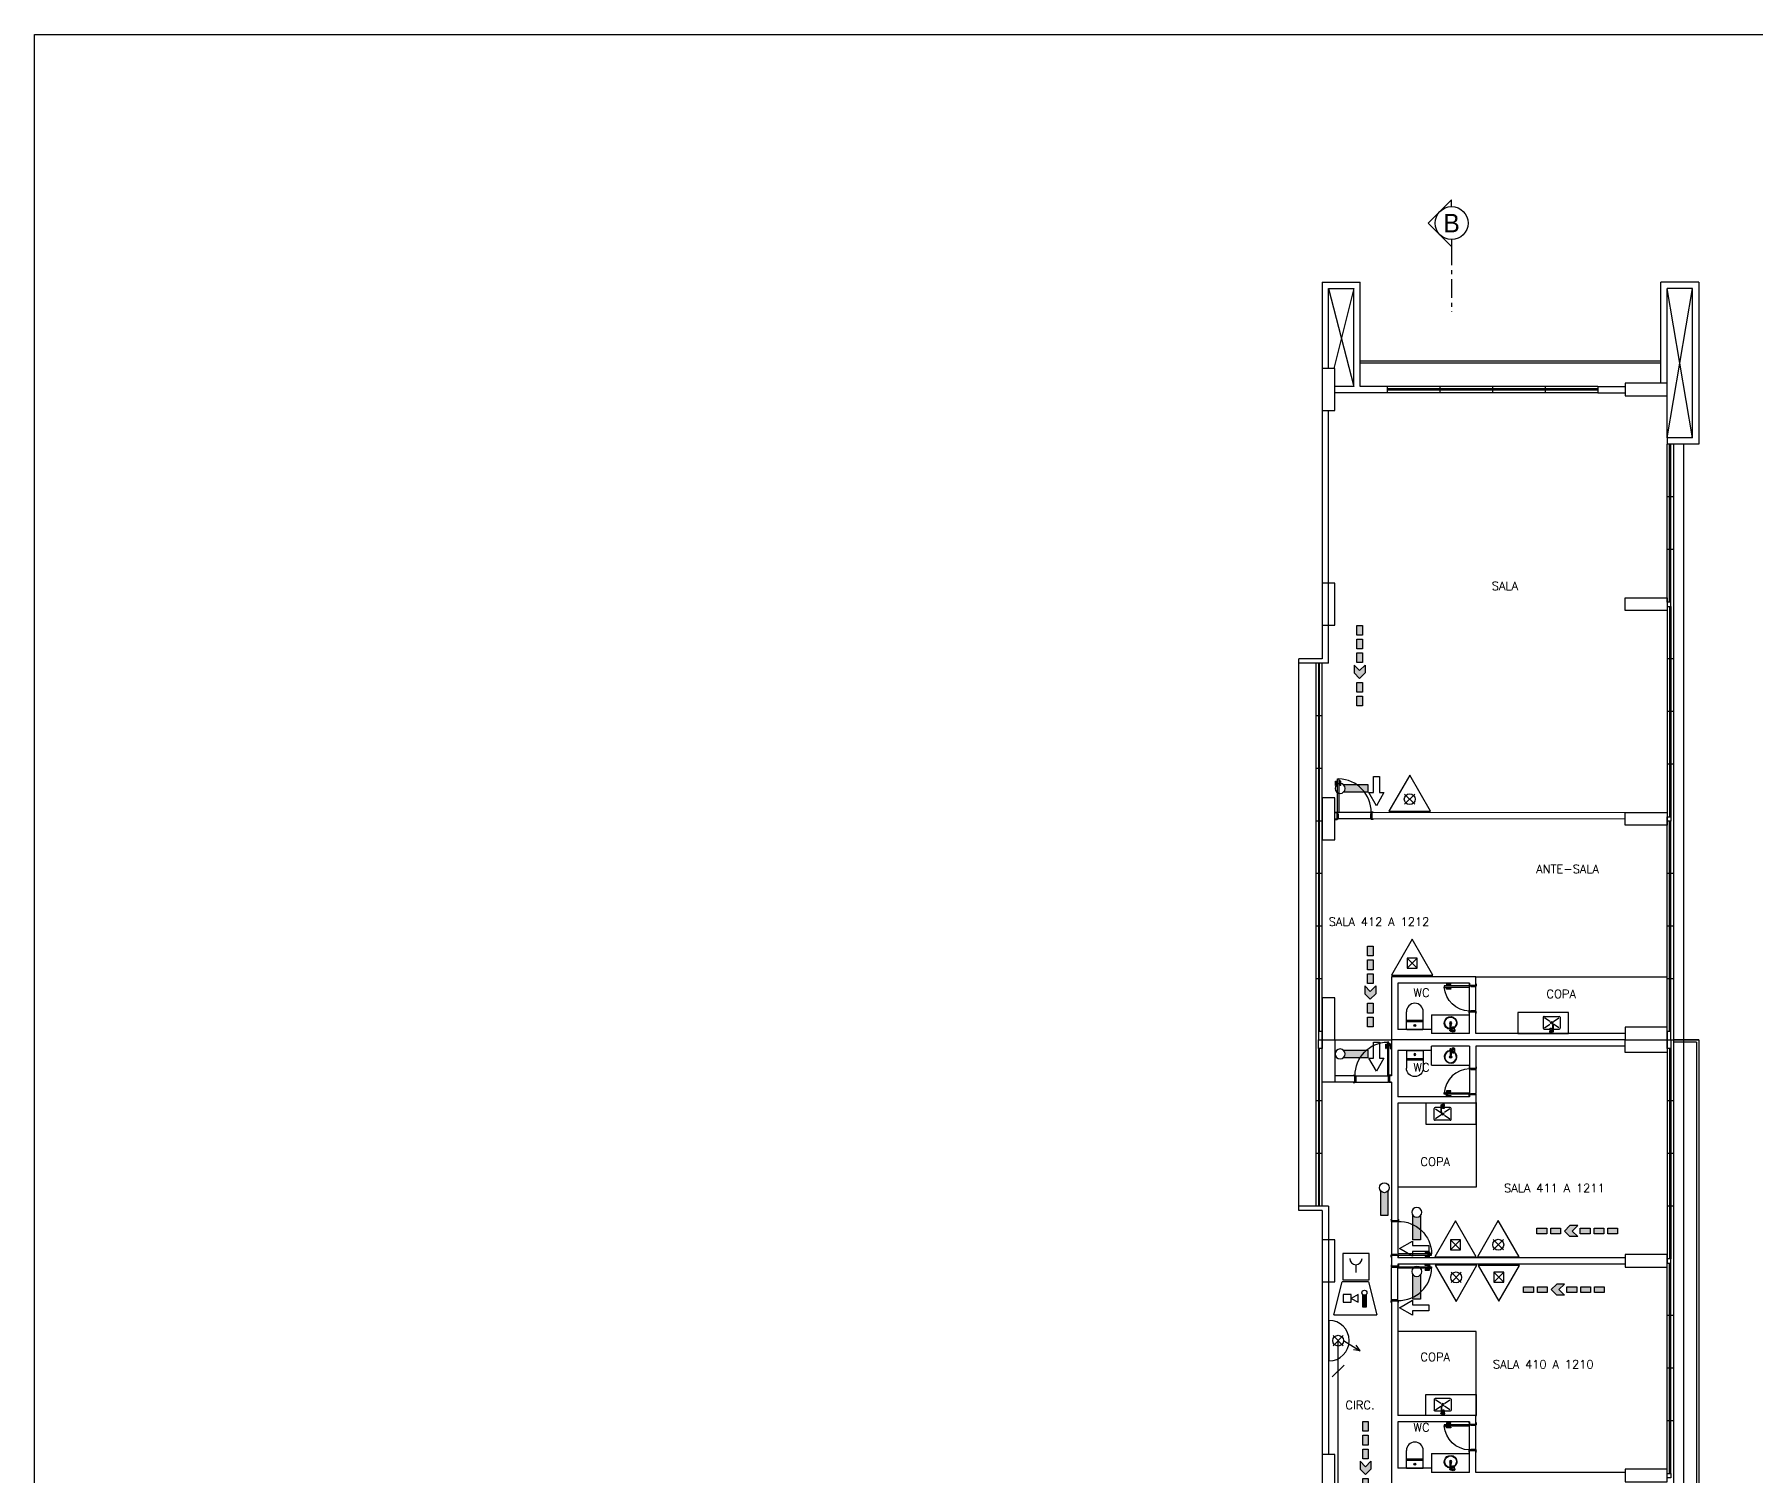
# Model space of a CAD drawing. Extents: x 544 to 914, y -40 to 56.
# Drawn here: x 674.45 to 715.32, y 16.23 to 50.47 of the extents above; entities that cross this region are included whole.
import ezdxf
from ezdxf.enums import TextEntityAlignment as Align

# ---------------------------------------------------------------- set-up
doc = ezdxf.new("R2010")
doc.units = 0
doc.header["$LTSCALE"] = 0.5
doc.header["$MEASUREMENT"] = 0
doc.linetypes.add('ACAD_ISO10W100', pattern=[18, 12, -3, 0, -3])
doc.layers.get('0').update_dxf_attribs({"linetype": 'CONTINUOUS'})
for name, color, linetype in [('A-01', 1, 'CONTINUOUS'), ('A-02', 2, 'CONTINUOUS'), ('A-03', 3, 'CONTINUOUS'), ('A-05', 5, 'CONTINUOUS'), ('A-07', 7, 'CONTINUOUS'), ('ARQ_BLK_ESQUADR', 1, 'CONTINUOUS'), ('BOMBEIRO', 220, 'CONTINUOUS'), ('corte', 2, 'ACAD_ISO10W100'), ('COTASMKT', 170, 'CONTINUOUS'), ('COZINHA', 2, 'CONTINUOUS'), ('JANELA', 1, 'CONTINUOUS'), ('PORTA', 2, 'CONTINUOUS'), ('SAN', 2, 'CONTINUOUS'), ('SPK', 14, 'CONTINUOUS'), ('TUBO', 240, 'CONTINUOUS'), ('Título', 3, 'CONTINUOUS')]:
    doc.layers.add(name, color=color, linetype=linetype)
doc.layers.add('moveis', color=250, linetype='CONTINUOUS', lineweight=13)
doc.styles.add('CL140', font='fonte', dxfattribs={"height": 0.35})
doc.styles.add('T20', font='simplex.shx', dxfattribs={"height": 0.1})

# ---------------------------------------------------------------- blocks, each defined once
blk = doc.blocks.new('12110333')
at = {"layer": 'PORTA', "color": 1}
for p, q in [((-0.031, 0.746), (0.008, 0.746)), ((-0.031, 0.648), (-0.031, 0.746)), ((-0.017, 0.648), (-0.031, 0.648)), ((-0.017, 0.732), (-0.017, 0.662)), ((0.008, 0.732), (-0.017, 0.732)), ((-0.017, 0.662), (-0.017, 0.648)), ((-0.017, 0.662), (-0.017, 0.662)), ((0.008, 0.774), (0.015, 0.774)), ((0.008, 0.774), (0.008, 0.704)), ((0.008, 0.704), (0.015, 0.704)), ((0.052, 0.774), (0.045, 0.774)), ((0.052, 0.704), (0.045, 0.704)), ((0.052, 0.774), (0.052, 0.704)), ((0.091, 0.746), (0.052, 0.746)), ((0.052, 0.732), (0.077, 0.732)), ((0.077, 0.732), (0.077, 0.662)), ((0.077, 0.662), (0.077, 0.662)), ((0.077, 0.662), (0.077, 0.648)), ((0.091, 0.648), (0.077, 0.648)), ((0.091, 0.648), (0.091, 0.746)), ((0.815, 0), (0.015, 0)), ((0.8, -0.15), (0.03, -0.15))]:
    blk.add_line(p, q, dxfattribs=at)
at = {"layer": 'PORTA'}
for p, q in [((-0.035, 0.005), (-0.035, 0)), ((-0.03, 0.01), (0.01, 0.01)), ((0, 0), (0.015, 0)), ((0.015, 0), (0.015, -0.03)), ((0.815, 0.005), (0.815, 0)), ((0.83, 0), (0.815, 0)), ((0.815, 0), (0.815, -0.03)), ((0.86, 0.01), (0.82, 0.01)), ((0.865, 0.005), (0.865, 0)), ((-0.035, -0.15), (-0.035, -0.15)), ((-0.035, -0.15), (-0.035, -0.155)), ((-0.03, -0.16), (0.01, -0.16)), ((0, -0.15), (0.03, -0.15)), ((0.03, -0.03), (0.015, -0.03)), ((0.015, -0.03), (0.03, -0.03)), ((0.015, -0.15), (0.015, -0.155)), ((0.03, -0.03), (0.03, -0.15)), ((0.815, -0.03), (0.8, -0.03)), ((0.8, -0.03), (0.815, -0.03)), ((0.8, -0.03), (0.8, -0.15)), ((0.83, -0.15), (0.8, -0.15)), ((0.815, -0.15), (0.815, -0.155)), ((0.86, -0.16), (0.82, -0.16)), ((0.865, -0.15), (0.865, -0.155)), ((0.865, -0.15), (0.865, -0.15))]:
    blk.add_line(p, q, dxfattribs=at)
at = {"layer": 'PORTA', "color": 3}
blk.add_lwpolyline([(0.015, 0), (0.015, 0.8), (0.045, 0.8), (0.045, 0)], close=True, dxfattribs=at)
at = {"layer": 'PORTA', "color": 1}
blk.add_arc((0.03, 0.015), 0.785, 358.9053, 88.9053, dxfattribs=at)
at = {"layer": 'PORTA'}
for centre, start, end in [((-0.03, 0.005), 90, 180), ((0.01, 0.005), 0, 90), ((0.82, 0.005), 90, 180), ((0.86, 0.005), 0, 90), ((-0.03, -0.155), 180, 270), ((0.01, -0.155), 270, 0), ((0.82, -0.155), 180, 270), ((0.86, -0.155), 270, 0)]:
    blk.add_arc(centre, 0.005, start, end, dxfattribs=at)
blk = doc.blocks.new('p-vas1')
at = {"layer": 'SAN'}
for p, q in [((0.19, 0), (-0.19, 0)), ((-0.2, -0.01), (-0.2, -0.42)), ((0.2, -0.223), (-0.2, -0.223)), ((0.19, -0.19), (-0.19, -0.19)), ((0.2, -0.01), (0.2, -0.42))]:
    blk.add_line(p, q, dxfattribs=at)
for radius in [0.025, 0.015]:
    blk.add_circle((0, -0.095), radius, dxfattribs=at)
for centre, radius, start, end in [((-0.19, -0.01), 0.01, 90, 180), ((-0.19, -0.18), 0.01, 180, 270), ((0.19, -0.01), 0.01, 0, 90), ((0.19, -0.18), 0.01, 270, 0), ((0, -0.42), 0.2, 180, 0)]:
    blk.add_arc(centre, radius, start, end, dxfattribs=at)
blk = doc.blocks.new('12110331')
at = {"layer": 'PORTA', "color": 1}
for p, q in [((-0.031, 0.546), (0.008, 0.546)), ((-0.031, 0.448), (-0.031, 0.546)), ((-0.017, 0.448), (-0.031, 0.448)), ((-0.017, 0.532), (-0.017, 0.462)), ((0.008, 0.532), (-0.017, 0.532)), ((-0.017, 0.462), (-0.017, 0.448)), ((-0.017, 0.462), (-0.017, 0.462)), ((0.008, 0.574), (0.015, 0.574)), ((0.008, 0.574), (0.008, 0.504)), ((0.008, 0.504), (0.015, 0.504)), ((0.052, 0.574), (0.045, 0.574)), ((0.052, 0.504), (0.045, 0.504)), ((0.052, 0.574), (0.052, 0.504)), ((0.091, 0.546), (0.052, 0.546)), ((0.052, 0.532), (0.077, 0.532)), ((0.077, 0.532), (0.077, 0.462)), ((0.077, 0.462), (0.077, 0.462)), ((0.077, 0.462), (0.077, 0.448)), ((0.077, 0.448), (0.091, 0.448)), ((0.091, 0.448), (0.091, 0.546)), ((0.615, 0), (0.015, 0)), ((0.6, -0.15), (0.03, -0.15))]:
    blk.add_line(p, q, dxfattribs=at)
at = {"layer": 'PORTA'}
for p, q in [((-0.035, 0.005), (-0.035, 0)), ((-0.03, 0.01), (0.01, 0.01)), ((0, 0), (0.015, 0)), ((0.015, 0), (0.015, -0.03)), ((0.615, 0.005), (0.615, 0)), ((0.63, 0), (0.615, 0)), ((0.615, 0), (0.615, -0.03)), ((0.66, 0.01), (0.62, 0.01)), ((0.665, 0.005), (0.665, 0)), ((-0.035, -0.15), (-0.035, -0.15)), ((-0.035, -0.15), (-0.035, -0.155)), ((-0.03, -0.16), (0.01, -0.16)), ((0, -0.15), (0.03, -0.15)), ((0.03, -0.03), (0.015, -0.03)), ((0.015, -0.03), (0.03, -0.03)), ((0.015, -0.15), (0.015, -0.155)), ((0.03, -0.03), (0.03, -0.15)), ((0.615, -0.03), (0.6, -0.03)), ((0.6, -0.03), (0.615, -0.03)), ((0.6, -0.03), (0.6, -0.15)), ((0.63, -0.15), (0.6, -0.15)), ((0.615, -0.15), (0.615, -0.155)), ((0.66, -0.16), (0.62, -0.16)), ((0.665, -0.15), (0.665, -0.155)), ((0.665, -0.15), (0.665, -0.15))]:
    blk.add_line(p, q, dxfattribs=at)
at = {"layer": 'PORTA', "color": 3}
blk.add_lwpolyline([(0.015, 0), (0.015, 0.6), (0.045, 0.6), (0.045, 0)], close=True, dxfattribs=at)
at = {"layer": 'PORTA', "color": 1}
blk.add_arc((-0.002, -0.015), 0.617, 1.4084, 85.654, dxfattribs=at)
at = {"layer": 'PORTA'}
for centre, start, end in [((-0.03, 0.005), 90, 180), ((0.01, 0.005), 0, 90), ((0.62, 0.005), 90, 180), ((0.66, 0.005), 0, 90), ((-0.03, -0.155), 180, 270), ((0.01, -0.155), 270, 0), ((0.62, -0.155), 180, 270), ((0.66, -0.155), 270, 0)]:
    blk.add_arc(centre, 0.005, start, end, dxfattribs=at)
blk = doc.blocks.new('Lvt-met')
at = {"layer": 'SAN'}
for p, q in [((0.19, 0.177), (0.19, 0.044)), ((0.201, 0.194), (0.25, 0.194)), ((0.212, 0.177), (0.212, 0.044)), ((0.212, 0.164), (0.238, 0.164)), ((0.235, 0.155), (0.235, 0.113)), ((0.243, 0.177), (0.243, 0.169)), ((0.282, 0.177), (0.282, 0.169)), ((0.29, 0.155), (0.29, 0.113))]:
    blk.add_line(p, q, dxfattribs=at)
for radius in [0.0267, 0.0156]:
    blk.add_circle((0.201, -0.001), radius, dxfattribs=at)
for centre, radius, start, end in [((0.201, -0.001), 0.15, 94.248, 53.6588), ((0.201, -0.001), 0.139, 94.5886, 50.9927), ((0.201, 0.177), 0.0167, 311.8103, 228.1897), ((0.201, 0.044), 0.0139, 143.1301, 36.8699), ((0.201, 0.177), 0.0111, 0.0002, 180.0002), ((0.201, 0.044), 0.0111, 180.0001, 0.0001), ((0.201, -0.001), 0.15, 77.1604, 85.752), ((0.201, -0.001), 0.139, 76.1135, 85.4114), ((0.262, 0.177), 0.0389, 198.8711, 224.4153), ((0.262, 0.177), 0.0389, 315.5847, 154.6231), ((0.249, 0.155), 0.0141, 149.6388, 180), ((0.249, 0.113), 0.0141, 149.6388, 180), ((0.249, 0.113), 0.0141, 180, 210.3612), ((0.255, 0.151), 0.0217, 125.2644, 149.6388), ((0.255, 0.11), 0.0217, 125.2644, 149.6388), ((0.255, 0.117), 0.0217, 210.3612, 234.7356), ((0.262, 0.177), 0.0194, 121.0027, 180), ((0.26, 0.145), 0.0292, 106.3249, 125.2644), ((0.26, 0.103), 0.0292, 106.3249, 125.2644), ((0.26, 0.123), 0.0292, 234.7356, 253.6751), ((0.25, 0.205), 0.0111, 270, 294.62), ((0.262, 0.136), 0.0391, 90, 106.3249), ((0.262, 0.094), 0.0391, 90, 106.3249), ((0.262, 0.133), 0.0391, 253.6751, 270), ((0.262, 0.177), 0.0194, 360, 114.62), ((0.258, 0.105), 0.00423, 149.6388, 180), ((0.258, 0.105), 0.00423, 180, 210.3612), ((0.26, 0.104), 0.00652, 125.2644, 149.6388), ((0.26, 0.106), 0.00652, 210.3612, 234.7356), ((0.262, 0.102), 0.00875, 106.3249, 125.2644), ((0.262, 0.108), 0.00875, 234.7356, 253.6751), ((0.262, 0.099), 0.0117, 90, 106.3249), ((0.262, 0.111), 0.0117, 253.6751, 270), ((0.262, 0.136), 0.0391, 73.6751, 90), ((0.262, 0.094), 0.0391, 73.6751, 90), ((0.262, 0.099), 0.0117, 73.6751, 90), ((0.262, 0.111), 0.0117, 270, 286.3249), ((0.262, 0.133), 0.0391, 270, 286.3249), ((0.263, 0.102), 0.00875, 54.7356, 73.6751), ((0.263, 0.108), 0.00875, 286.3249, 305.2644), ((0.265, 0.104), 0.00652, 30.3612, 54.7356), ((0.265, 0.106), 0.00652, 305.2644, 329.6388), ((0.267, 0.105), 0.00423, 0, 30.3612), ((0.267, 0.105), 0.00423, 329.6388, 360), ((0.265, 0.145), 0.0292, 54.7356, 73.6751), ((0.265, 0.103), 0.0292, 54.7356, 73.6751), ((0.265, 0.123), 0.0292, 286.3249, 305.2644), ((0.27, 0.151), 0.0217, 30.3612, 54.7356), ((0.27, 0.11), 0.0217, 30.3612, 54.7356), ((0.27, 0.117), 0.0217, 305.2644, 329.6388), ((0.276, 0.155), 0.0141, 360, 30.3612), ((0.276, 0.113), 0.0141, 0, 30.3612), ((0.276, 0.113), 0.0141, 329.6388, 0)]:
    blk.add_arc(centre, radius, start, end, dxfattribs=at)
blk = doc.blocks.new('12130211')
at = {"layer": 'COZINHA'}
for p, q in [((0.028, 0.02), (0.028, 0.02)), ((0.035, 0.006), (0.035, -0.015)), ((0.051, 0.034), (0.058, 0.034)), ((0.109, 0.041), (0.062, 0.037)), ((0.109, -0.002), (0.062, 0.003)), ((0.1, 0.18), (0.1, 0.04)), ((0.2, 0.2), (0.12, 0.2)), ((0.13, 0.17), (0.217, 0.043)), ((0.38, 0.2), (0.2, 0.2)), ((0.283, 0.043), (0.37, 0.17)), ((0.4, 0.18), (0.4, -0.18)), ((0.189, -0.022), (0.044, -0.022)), ((0.189, -0.032), (0.044, -0.032)), ((0.052, -0.003), (0.052, -0.015)), ((0.1, -0.001), (0.1, -0.023)), ((0.1, -0.031), (0.1, -0.18)), ((0.2, -0.2), (0.12, -0.2)), ((0.13, -0.17), (0.217, -0.043)), ((0.2, -0.022), (0.189, -0.022)), ((0.2, -0.032), (0.189, -0.032)), ((0.38, -0.2), (0.2, -0.2)), ((0.283, -0.043), (0.37, -0.17))]:
    blk.add_line(p, q, dxfattribs=at)
blk.add_lwpolyline([(0.062, 0.003), (0.06, 0.004), (0.057, 0.008), (0.055, 0.013), (0.054, 0.02), (0.055, 0.027), (0.057, 0.032), (0.06, 0.036), (0.062, 0.037)], dxfattribs=at)
blk.add_lwpolyline([(0.109, 0.041), (0.115, 0.039), (0.12, 0.035), (0.123, 0.028), (0.124, 0.02), (0.123, 0.011), (0.12, 0.005), (0.115, 0), (0.109, -0.002), (0.104, 0), (0.099, 0.005), (0.096, 0.011), (0.095, 0.02), (0.096, 0.028), (0.099, 0.035), (0.104, 0.039)], close=True, dxfattribs=at)
for radius in [0.0266, 0.0163]:
    blk.add_circle((0.25, 0), radius, dxfattribs=at)
for centre, radius, start, end in [((0.044, 0.02), 0.0297, 36.1705, 252.2568), ((0.044, 0.02), 0.0161, 62.7367, 235.7375), ((0.06, -0.003), 0.0085, 102.8285, 180), ((0.044, 0.02), 0.0297, 285.5373, 323.9987), ((0.12, 0.18), 0.02, 90, 180), ((0.38, 0.18), 0.02, 360, 90), ((0.044, -0.027), 0.0148, 20.161, 339.839), ((0.044, -0.027), 0.0051, 90.0037, 269.9963), ((0.12, -0.18), 0.02, 180, 270), ((0.2, -0.027), 0.00753, 222.6559, 137.3441), ((0.2, -0.027), 0.0051, 269.9935, 90.0065), ((0.38, -0.18), 0.02, 270, 360)]:
    blk.add_arc(centre, radius, start, end, dxfattribs=at)
blk = doc.blocks.new('HID')
at = {"layer": 'BOMBEIRO'}
for p, q in [((0, 0.128), (0.24, 0.522)), ((0.24, 0.522), (0.107, 0.43)), ((0.24, 0.522), (0.22, 0.362)), ((0.12, 0.12), (-0.12, -0.12)), ((-0.12, 0.12), (0.12, -0.12)), ((-0.482, -0.218), (0.482, -0.218))]:
    blk.add_line(p, q, dxfattribs=at)
blk.add_circle((0, 0), 0.128, dxfattribs=at)
blk.add_arc((0, -0.218), 0.482, 0, 180, dxfattribs=at)
blk = doc.blocks.new('ACIONADOR')
at = {"layer": 'BOMBEIRO'}
blk.add_line((0, 0.00036), (0, -0.00109), dxfattribs=at)
blk.add_lwpolyline([(-0.00251, 0.00251), (-0.00251, -0.00251), (0.00251, -0.00251), (0.00251, 0.00251)], close=True, dxfattribs=at)
blk.add_arc((0, 0.00153), 0.00117, 180, 0, dxfattribs=at)
blk = doc.blocks.new('AVISADOR1')
at = {"layer": 'BOMBEIRO'}
blk.add_hatch(color=256, dxfattribs=at).paths.add_polyline_path([(0.00131, 0.00076, -0.460419), (0.00057, 0.00076), (0.00057, -0.00161), (0.00131, -0.00161)])
for p, q in [((-0.00485, -0.00313), (-0.00329, 0.00313)), ((0.00172, 0.00313), (-0.00329, 0.00313)), ((0.00057, 0.00076), (0.00057, -0.00161)), ((0.00131, -0.00161), (0.00131, 0.00076)), ((0.00172, 0.00313), (0.00329, -0.00313)), ((-0.00485, -0.00313), (0.00329, -0.00313)), ((0.00057, -0.00161), (0.00131, -0.00161))]:
    blk.add_line(p, q, dxfattribs=at)
for points in [[(-0.00307, 0.00075), (-0.00307, -0.00075), (-0.00156, -0.00075), (-0.00156, 0.00075)], [(-0.00156, 0), (-0.00026, -0.00075), (-0.00026, 0.00075)]]:
    blk.add_lwpolyline(points, close=True, dxfattribs=at)
blk.add_circle((0.00094, 0.00107), 0.000484, dxfattribs=at)
blk = doc.blocks.new('sup')
at = {"layer": 'BOMBEIRO'}
blk.add_line((-0.141, -0.141), (0.141, 0.141), dxfattribs=at)
blk = doc.blocks.new('LUZ')
at = {"layer": 'BOMBEIRO'}
blk.add_hatch(color=256, dxfattribs=at).paths.add_polyline_path([(-0.00061, -0.00072, -0.219153), (-0.00094, 0, -0.219153), (-0.00061, 0.00072), (-0.00524, 0.00072), (-0.00524, -0.00072)])
for p, q in [((-0.00524, 0.00072), (-0.00524, -0.00072)), ((-0.00061, 0.00072), (-0.00524, 0.00072)), ((-0.00524, -0.00072), (-0.00061, -0.00072))]:
    blk.add_line(p, q, dxfattribs=at)
blk.add_circle((0, 0), 0.000945, dxfattribs=at)
blk = doc.blocks.new('BALIZAMENTO')
at = {"layer": 'BOMBEIRO'}
blk.add_hatch(color=256, dxfattribs=at).paths.add_polyline_path([(0.00072, -0.00061, -0.219153), (0, -0.00094, -0.219153), (-0.00072, -0.00061), (-0.00072, -0.00524), (0.00072, -0.00524)])
for p, q in [((-0.00072, -0.00061), (-0.00072, -0.00524)), ((0.00072, -0.00524), (0.00072, -0.00061)), ((-0.00072, -0.00524), (0.00072, -0.00524))]:
    blk.add_line(p, q, dxfattribs=at)
for points in [[(0.0008, -0.00633), (-0.00226, -0.00633), (-0.00226, -0.00746), (0.0008, -0.00746)], [(0.0008, -0.00746), (0.0008, -0.00834), (0.00329, -0.0069), (0.0008, -0.00546), (0.0008, -0.00633)]]:
    blk.add_lwpolyline(points, dxfattribs=at)
blk.add_circle((0, 0), 0.000945, dxfattribs=at)
blk = doc.blocks.new('DIRECAO')
at = {"layer": 'BOMBEIRO'}
h = blk.add_hatch(color=256, dxfattribs=at)
h.paths.add_polyline_path([(-0.00709, 0.00053), (-0.00709, -0.00053), (-0.00523, -0.00053), (-0.00523, 0.00053)])
h.paths.add_polyline_path([(-0.00262, -0.00053), (-0.00262, 0.00053), (-0.00447, 0.00053), (-0.00447, -0.00053)])
h.paths.add_polyline_path([(0, -0.00053), (0, 0.00053), (-0.00186, 0.00053), (-0.00186, -0.00053)])
h.paths.add_polyline_path([(0.00151, 0), (0.00047, -0.00104), (0.00195, -0.00104), (0.00299, 0), (0.00195, 0.00104), (0.00047, 0.00104)])
h.paths.add_polyline_path([(0.00561, 0.00053), (0.00375, 0.00053), (0.00375, -0.00053), (0.00561, -0.00053)])
h.paths.add_polyline_path([(0.00823, 0.00053), (0.00637, 0.00053), (0.00637, -0.00053), (0.00823, -0.00053)])
for p, q in [((0.00047, 0.00104), (0.00195, 0.00104)), ((0.00047, 0.00104), (0.00151, 0)), ((0.00047, -0.00104), (0.00151, 0)), ((0.00299, 0), (0.00195, 0.00104)), ((0.00299, 0), (0.00195, -0.00104)), ((0.00047, -0.00104), (0.00195, -0.00104))]:
    blk.add_line(p, q, dxfattribs=at)
for points in [[(-0.00709, -0.00053), (-0.00523, -0.00053), (-0.00523, 0.00053), (-0.00709, 0.00053)], [(-0.00447, -0.00053), (-0.00262, -0.00053), (-0.00262, 0.00053), (-0.00447, 0.00053)], [(-0.00186, -0.00053), (0, -0.00053), (0, 0.00053), (-0.00186, 0.00053)], [(0.00375, -0.00053), (0.00561, -0.00053), (0.00561, 0.00053), (0.00375, 0.00053)], [(0.00637, -0.00053), (0.00823, -0.00053), (0.00823, 0.00053), (0.00637, 0.00053)]]:
    blk.add_lwpolyline(points, close=True, dxfattribs=at)
blk = doc.blocks.new('PO')
at = {"layer": 'SPK', "color": 220}
for p, q in [((0.048, 0.579), (-0.445, -0.274)), ((0.541, -0.274), (0.048, 0.579)), ((-0.071, 0.129), (0.166, -0.108)), ((0.166, 0.129), (-0.071, -0.108)), ((-0.445, -0.274), (0.541, -0.274))]:
    blk.add_line(p, q, dxfattribs=at)
blk.add_lwpolyline([(0.166, 0.129), (-0.071, 0.129), (-0.071, -0.108), (0.166, -0.108)], close=True, dxfattribs=at)
blk = doc.blocks.new('AGUA')
at = {"layer": 'BOMBEIRO'}
for p, q in [((0.137, 0.1), (-0.105, -0.141)), ((-0.105, 0.1), (0.137, -0.141))]:
    blk.add_line(p, q, dxfattribs=at)
blk.add_lwpolyline([(0.016, 0.552), (-0.48, -0.307), (0.512, -0.307)], close=True, dxfattribs=at)
blk.add_circle((0.016, -0.021), 0.129, dxfattribs=at)

msp = doc.modelspace()

# ---------------------------------------------------------------- linework, layer by layer
msp.add_lwpolyline([(674.447, 50.466), (779.378, 50.466), (779.378, -25.459), (674.447, -25.459)], close=True)
at = {"layer": 'A-01'}
for p, q in [((705.176, 44.428), (705.776, 42.103)), ((705.776, 44.428), (705.305, 42.528)), ((713.218, 40.878), (713.818, 44.428)), ((713.818, 40.878), (713.218, 44.428)), ((708.676, 28.078), (713.218, 28.078)), ((705.026, 26.578), (706.676, 26.578)), ((708.686, 25.088), (708.686, 23.078)), ((708.686, 23.078), (706.826, 23.078)), ((708.686, 19.653), (706.826, 19.653)), ((708.686, 17.643), (708.686, 19.653))]:
    msp.add_line(p, q, dxfattribs=at)
msp.add_lwpolyline([(713.368, -1.422), (713.618, -1.422), (713.618, 40.728)], dxfattribs=at)
msp.add_point((706.796, 21.468), dxfattribs=at)
at = {"layer": 'A-02'}
for p, q in [((713.068, 42.703), (705.926, 42.703)), ((713.068, 42.653), (705.926, 42.653)), ((704.476, 22.628), (704.476, 35.528)), ((713.308, 26.578), (713.968, 26.578)), ((713.968, 26.578), (713.368, 26.578)), ((713.968, 26.578), (713.968, -2.672)), ((713.918, 26.528), (713.368, 26.528)), ((713.918, 26.528), (713.918, -2.622))]:
    msp.add_line(p, q, dxfattribs=at)
at = {"layer": 'A-03'}
for p, q in [((706.572, 42.103), (706.572, 41.953)), ((707.822, 42.103), (707.822, 41.953)), ((709.072, 42.103), (709.072, 41.953)), ((710.322, 42.103), (710.322, 41.953)), ((713.218, 40.878), (713.218, 41.878)), ((713.368, 39.478), (713.218, 39.478)), ((713.368, 38.228), (713.218, 38.228)), ((713.368, 35.628), (713.218, 35.628)), ((713.368, 34.378), (713.218, 34.378)), ((713.368, 33.128), (713.218, 33.128)), ((705.026, 33.028), (704.876, 33.028)), ((705.026, 30.528), (704.876, 30.528)), ((713.368, 30.528), (713.218, 30.528)), ((713.368, 29.278), (713.218, 29.278)), ((705.026, 28.028), (704.876, 28.028)), ((713.368, 28.028), (713.218, 28.028)), ((705.026, 25.128), (704.876, 25.128)), ((713.368, 25.128), (713.218, 25.128)), ((713.368, 23.878), (713.218, 23.878)), ((713.368, 22.628), (713.218, 22.628)), ((713.368, 20.028), (713.218, 20.028)), ((713.368, 18.778), (713.218, 18.778)), ((713.368, 17.528), (713.218, 17.528))]:
    msp.add_line(p, q, dxfattribs=at)
at = {"layer": 'A-05'}
for p, q in [((705.026, 44.578), (705.026, 35.628)), ((705.026, 44.578), (705.926, 44.578)), ((705.926, 42.103), (705.926, 44.578)), ((713.968, 44.578), (713.068, 44.578)), ((713.068, 42.178), (713.068, 44.578)), ((713.968, 44.578), (713.968, 40.728)), ((705.176, 42.528), (705.176, 44.428)), ((705.176, 44.428), (705.776, 44.428)), ((705.776, 42.103), (705.776, 44.428)), ((713.818, 44.428), (713.218, 44.428)), ((713.218, 42.178), (713.218, 44.428)), ((713.818, 40.878), (713.818, 44.428)), ((705.776, 42.103), (705.326, 42.103)), ((706.572, 42.103), (705.926, 42.103)), ((706.572, 42.103), (706.572, 41.953)), ((711.572, 42.103), (711.572, 41.953)), ((711.572, 42.103), (712.218, 42.103)), ((706.572, 41.953), (705.326, 41.953)), ((711.572, 41.953), (712.218, 41.953)), ((705.176, 35.528), (705.176, 41.528)), ((713.818, 40.878), (713.218, 40.878)), ((713.218, 40.878), (713.218, 40.728)), ((713.968, 40.728), (713.218, 40.728)), ((705.026, 35.628), (704.476, 35.628)), ((704.476, 35.528), (704.476, 35.628)), ((705.176, 35.528), (704.476, 35.528)), ((705.326, 31.978), (705.376, 31.978)), ((705.376, 31.978), (705.376, 31.828)), ((706.206, 31.978), (706.206, 31.828)), ((705.326, 31.828), (705.376, 31.828)), ((706.676, 28.078), (706.676, 25.728)), ((708.676, 28.078), (706.676, 28.078)), ((706.826, 27.928), (706.826, 26.828)), ((708.526, 27.928), (706.826, 27.928)), ((708.526, 27.878), (708.526, 27.928)), ((708.526, 27.928), (708.526, 27.878)), ((708.526, 27.878), (708.676, 27.878)), ((708.676, 27.878), (708.676, 28.078)), ((708.526, 26.728), (708.526, 27.248)), ((708.526, 27.248), (708.676, 27.248)), ((708.676, 26.728), (708.676, 27.248)), ((712.218, 26.578), (706.676, 26.578)), ((707.626, 26.828), (706.826, 26.828)), ((707.626, 26.828), (707.626, 26.728)), ((708.526, 26.728), (707.626, 26.728)), ((712.218, 26.728), (708.676, 26.728)), ((706.826, 26.328), (706.826, 25.228)), ((707.626, 26.328), (706.826, 26.328)), ((708.526, 26.428), (707.626, 26.428)), ((707.626, 26.328), (707.626, 26.428)), ((708.526, 26.428), (708.526, 25.908)), ((712.218, 26.428), (708.676, 26.428)), ((708.676, 26.428), (708.676, 25.908)), ((708.526, 25.908), (708.676, 25.908)), ((705.796, 25.728), (705.326, 25.728)), ((705.796, 25.578), (705.326, 25.578)), ((705.796, 25.728), (705.796, 25.578)), ((706.626, 25.728), (706.626, 25.578)), ((706.676, 25.728), (706.626, 25.728)), ((706.676, 25.578), (706.626, 25.578)), ((706.676, 25.578), (706.676, 22.283)), ((708.526, 25.228), (706.826, 25.228)), ((706.826, 25.078), (706.826, 22.283)), ((708.676, 25.078), (706.826, 25.078)), ((708.526, 25.278), (708.526, 25.228)), ((708.526, 25.228), (708.526, 25.278)), ((708.526, 25.278), (708.676, 25.278)), ((708.676, 25.278), (708.676, 25.078)), ((705.176, 22.628), (704.476, 22.628)), ((704.476, 22.528), (704.476, 22.628)), ((705.026, 22.528), (704.476, 22.528)), ((705.026, 22.528), (705.026, 14.048)), ((705.176, 22.628), (705.176, 16.728)), ((706.826, 22.283), (706.676, 22.283)), ((706.676, 21.453), (706.676, 21.203)), ((706.826, 21.453), (706.676, 21.453)), ((706.826, 21.453), (706.826, 21.403)), ((712.218, 21.403), (706.826, 21.403)), ((706.826, 21.203), (706.676, 21.203)), ((706.826, 21.253), (706.826, 21.203)), ((712.218, 21.253), (706.826, 21.253)), ((706.676, 20.373), (706.676, 12.083)), ((706.826, 20.373), (706.676, 20.373)), ((706.826, 20.373), (706.826, 17.653)), ((708.676, 17.653), (706.826, 17.653)), ((708.676, 17.453), (708.676, 17.653)), ((706.826, 17.503), (706.826, 16.403)), ((708.526, 17.503), (706.826, 17.503)), ((708.526, 17.453), (708.526, 17.503)), ((708.526, 17.503), (708.526, 17.453)), ((708.526, 17.453), (708.676, 17.453)), ((708.526, 16.303), (708.526, 16.823)), ((708.526, 16.823), (708.676, 16.823)), ((708.676, 16.303), (708.676, 16.823)), ((707.626, 16.403), (706.826, 16.403)), ((707.626, 16.403), (707.626, 16.303)), ((708.526, 16.303), (707.626, 16.303)), ((712.218, 16.303), (708.676, 16.303))]:
    msp.add_line(p, q, dxfattribs=at)
at = {"layer": 'A-07'}
for points in [[(705.326, 42.528), (705.026, 42.528), (705.026, 41.528), (705.326, 41.528)], [(713.218, 41.878), (713.218, 42.178), (712.218, 42.178), (712.218, 41.878)], [(705.326, 37.428), (705.026, 37.428), (705.026, 36.428), (705.326, 36.428)], [(713.218, 37.078), (713.218, 36.778), (712.218, 36.778), (712.218, 37.078)], [(705.326, 32.328), (705.026, 32.328), (705.026, 31.328), (705.326, 31.328)], [(713.218, 31.978), (713.218, 31.678), (712.218, 31.678), (712.218, 31.978)], [(705.326, 27.578), (705.026, 27.578), (705.026, 26.578), (705.326, 26.578)], [(705.326, 25.578), (705.026, 25.578), (705.026, 26.578), (705.326, 26.578)], [(713.218, 26.578), (713.218, 26.878), (712.218, 26.878), (712.218, 26.578)], [(713.218, 26.578), (713.218, 26.278), (712.218, 26.278), (712.218, 26.578)], [(705.326, 21.828), (705.026, 21.828), (705.026, 20.828), (705.326, 20.828)], [(713.218, 21.178), (713.218, 21.478), (712.218, 21.478), (712.218, 21.178)], [(705.326, 16.728), (705.026, 16.728), (705.026, 15.728), (705.326, 15.728)], [(713.218, 16.078), (713.218, 16.378), (712.218, 16.378), (712.218, 16.078)]]:
    msp.add_lwpolyline(points, close=True, dxfattribs=at)
at = {"layer": 'corte', "color": 4, "linetype": 'ByBlock', "ltscale": 0.075}
for p, q in [((708.1, 46.536), (707.547, 45.983)), ((708.1, 46.374), (708.1, 46.536)), ((708.1, 45.43), (707.547, 45.983)), ((708.1, 45.592), (708.1, 45.43))]:
    msp.add_line(p, q, dxfattribs=at)
at = {"layer": 'corte', "color": 3, "ltscale": 0.075}
msp.add_line((708.1, 45.43), (708.1, 43.873), dxfattribs=at)
at = {"layer": 'corte', "color": 3, "linetype": 'ByBlock', "ltscale": 0.075}
msp.add_circle((708.1, 45.983), 0.391, dxfattribs=at)
at = {"layer": 'COZINHA'}
for points in [[(710.876, 27.228), (709.676, 27.228), (709.676, 26.728), (710.876, 26.728)], [(707.486, 24.578), (708.686, 24.578), (708.686, 25.078), (707.486, 25.078)], [(707.486, 18.153), (708.686, 18.153), (708.686, 17.653), (707.486, 17.653)]]:
    msp.add_lwpolyline(points, close=True, dxfattribs=at)
at = {"layer": 'JANELA'}
for p, q in [((711.572, 42.103), (706.572, 42.103)), ((711.572, 41.953), (706.572, 41.953)), ((713.218, 36.978), (713.218, 40.728)), ((713.368, 40.728), (713.368, -1.422)), ((713.218, 36.878), (713.218, 31.878)), ((704.876, 35.528), (704.876, 22.628)), ((705.026, 22.628), (705.026, 35.528)), ((713.218, 26.778), (713.218, 31.778)), ((713.218, 26.378), (713.218, 21.378)), ((713.218, 16.278), (713.218, 21.278))]:
    msp.add_line(p, q, dxfattribs=at)
at = {"layer": 'JANELA', "color": 3}
for p, q in [((711.572, 42.043), (706.572, 42.043)), ((711.572, 42.013), (706.572, 42.013)), ((713.278, 36.978), (713.278, 40.728)), ((713.308, 36.978), (713.308, 40.728)), ((713.278, 36.878), (713.278, 31.878)), ((713.308, 36.878), (713.308, 31.878)), ((704.936, 35.528), (704.936, 26.778)), ((704.966, 26.778), (704.966, 35.528)), ((705.026, 34.278), (704.876, 34.278)), ((705.026, 31.778), (704.876, 31.778)), ((713.278, 26.778), (713.278, 31.778)), ((713.308, 26.778), (713.308, 31.778)), ((705.026, 29.278), (704.876, 29.278)), ((704.936, 26.378), (704.936, 22.628)), ((704.966, 22.628), (704.966, 26.378)), ((713.278, 26.378), (713.278, 21.378)), ((713.308, 26.378), (713.308, 21.378)), ((705.026, 23.878), (704.876, 23.878)), ((713.278, 16.278), (713.278, 21.278)), ((713.308, 16.278), (713.308, 21.278))]:
    msp.add_line(p, q, dxfattribs=at)
for points in [[(713.218, 36.878), (713.308, 36.878), (713.308, 36.978), (713.218, 36.978)], [(713.218, 31.878), (713.308, 31.878), (713.308, 31.778), (713.218, 31.778)], [(705.026, 26.778), (704.936, 26.778), (704.936, 26.578), (705.026, 26.578)], [(705.026, 26.378), (704.936, 26.378), (704.936, 26.578), (705.026, 26.578)], [(713.308, 26.778), (713.218, 26.778), (713.218, 26.578), (713.308, 26.578)], [(713.308, 26.378), (713.218, 26.378), (713.218, 26.578), (713.308, 26.578)], [(713.218, 21.278), (713.308, 21.278), (713.308, 21.378), (713.218, 21.378)], [(713.218, 16.278), (713.308, 16.278), (713.308, 16.178), (713.218, 16.178)]]:
    msp.add_lwpolyline(points, close=True, dxfattribs=at)
at = {"layer": 'moveis'}
for p, q in [((712.218, 31.978), (706.206, 31.978)), ((712.218, 31.828), (706.206, 31.828))]:
    msp.add_line(p, q, dxfattribs=at)
at = {"layer": 'SAN'}
for p, q in [((707.626, 27.178), (708.526, 27.178)), ((707.626, 27.178), (707.626, 26.828)), ((707.626, 25.978), (707.626, 26.328)), ((707.626, 25.978), (708.526, 25.978)), ((707.626, 16.753), (708.526, 16.753)), ((707.626, 16.753), (707.626, 16.403))]:
    msp.add_line(p, q, dxfattribs=at)
at = {"layer": 'TUBO', "color": 240}
msp.add_line((705.405, 13.899), (705.405, 19.434), dxfattribs=at)

# ---------------------------------------------------------------- block references
at = {"layer": 'ARQ_BLK_ESQUADR'}
msp.add_blockref('12110333', (705.376, 31.978), dxfattribs=at)
at = {"layer": 'ARQ_BLK_ESQUADR', "xscale": -1}
for name, p, rotation in [('12110331', (708.526, 27.878), 90), ('12110333', (706.826, 21.453), 270), ('12110331', (708.526, 17.453), 90)]:
    msp.add_blockref(name, p, dxfattribs=dict(at, rotation=rotation))
msp.add_blockref('12110333', (706.626, 25.728), dxfattribs=at)
at = {"layer": 'ARQ_BLK_ESQUADR'}
for name, p, rotation in [('12110331', (708.526, 25.278), 90), ('12110333', (706.826, 21.203), 270)]:
    msp.add_blockref(name, p, dxfattribs=dict(at, rotation=rotation))
at = {"layer": 'BOMBEIRO', "yscale": 125, "zscale": 125, "rotation": 90}
for name, p, xscale in [('DIRECAO', (705.915, 35.541), -125), ('BALIZAMENTO', (705.452, 32.553), -125), ('DIRECAO', (706.169, 27.919), -125), ('BALIZAMENTO', (705.452, 26.245), -125), ('LUZ', (706.503, 23.067), 125), ('DIRECAO', (706.056, 16.627), -125)]:
    msp.add_blockref(name, p, dxfattribs=dict(at, xscale=xscale))
at = {"layer": 'BOMBEIRO', "yscale": 125, "zscale": 125}
for name, p, xscale in [('BALIZAMENTO', (707.273, 22.483), -125), ('DIRECAO', (711.155, 22.036), -125), ('ACIONADOR', (705.828, 21.192), 125), ('BALIZAMENTO', (707.273, 21.078), -125), ('AVISADOR1', (705.912, 20.439), 125), ('DIRECAO', (710.839, 20.647), -125)]:
    msp.add_blockref(name, p, dxfattribs=dict(at, xscale=xscale))
at = {"layer": 'COTASMKT'}
for name, p in [('AGUA', (707.09, 32.318)), ('PO', (707.117, 28.394)), ('PO', (708.146, 21.703)), ('AGUA', (709.193, 21.735)), ('sup', (705.405, 18.713))]:
    msp.add_blockref(name, p, dxfattribs=at)
for name, p, rotation in [('AGUA', (708.223, 20.917), 180), ('PO', (709.27, 20.949), 180), ('HID', (705.405, 19.434), 270)]:
    msp.add_blockref(name, p, dxfattribs=dict(at, rotation=rotation))
at = {"layer": 'COZINHA'}
for p, rotation in [((710.476, 26.736), 90), ((707.886, 25.07), 270)]:
    msp.add_blockref('12130211', p, dxfattribs=dict(at, rotation=rotation))
at = {"layer": 'COZINHA', "xscale": -1, "rotation": 270}
msp.add_blockref('12130211', (707.886, 17.661), dxfattribs=at)
at = {"layer": 'SAN', "rotation": 180}
for p in [(707.226, 26.828), (707.226, 16.403)]:
    msp.add_blockref('p-vas1', p, dxfattribs=at)
at = {"layer": 'SAN', "xscale": -1, "rotation": 180}
for p in [(707.875, 26.981), (707.875, 16.556)]:
    msp.add_blockref('Lvt-met', p, dxfattribs=at)
at = {"layer": 'SAN', "xscale": -1}
msp.add_blockref('p-vas1', (707.226, 26.328), dxfattribs=at)
at = {"layer": 'SAN'}
msp.add_blockref('Lvt-met', (707.875, 26.176), dxfattribs=at)

# ---------------------------------------------------------------- texts
at = {"layer": 'corte', "color": 4, "ltscale": 0.075, "style": 'CL140'}
msp.add_text('B', height=0.438, dxfattribs=at).set_placement((708.1, 45.983), align=Align.MIDDLE)
at = {"layer": 'Título', "style": 'T20'}
for s, p in [('SALA', (709.052, 37.264)), ('ANTE-SALA', (710.108, 30.54)), ('SALA 412 A 1212', (705.18, 29.286)), ('WC', (707.191, 27.601)), ('COPA', (710.35, 27.57)), ('WC', (707.191, 25.826)), ('COPA', (707.359, 23.586)), ('SALA 411 A 1211', (709.346, 22.958)), ('COPA', (707.359, 18.946)), ('SALA 410 A 1210', (709.081, 18.772)), ('CIRC.', (705.578, 17.805)), ('WC', (707.191, 17.272))]:
    msp.add_text(s, height=0.2, dxfattribs=at).set_placement(p)

doc.saveas('drawing.dxf')
